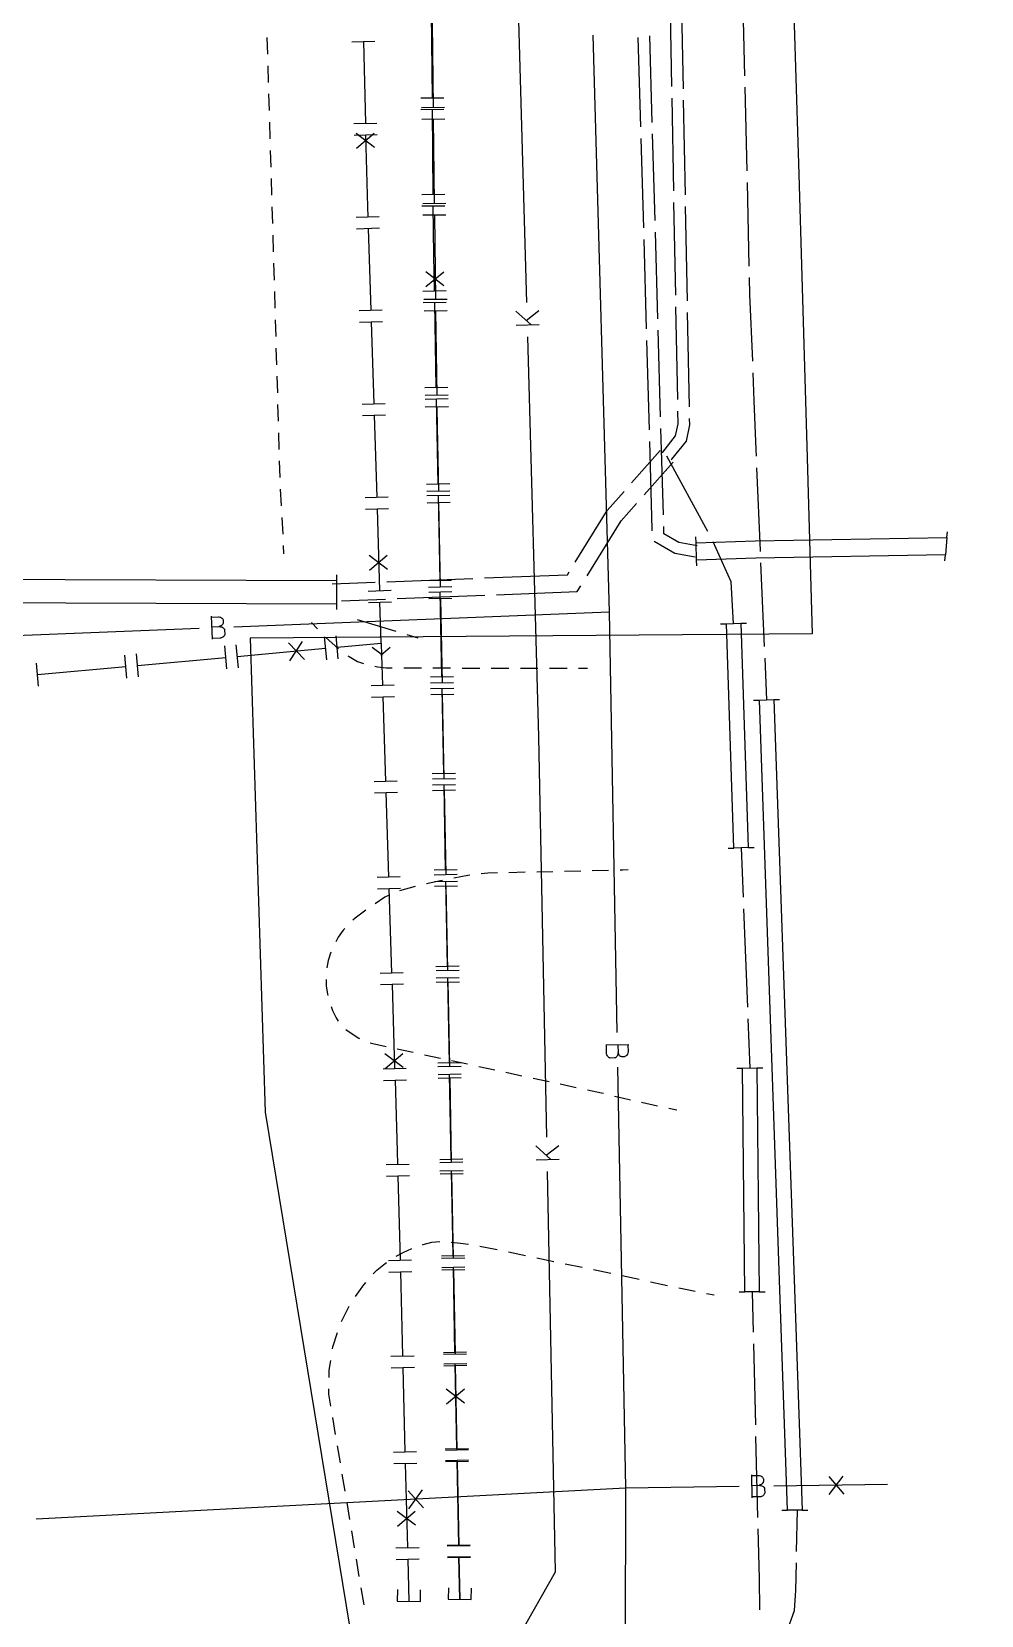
# Model space of a CAD drawing. Header units: metres. Extents: x 17721 to 17912, y 14015 to 15901.
# Drawn here: x 17809.3 to 17850.4, y 14485.9 to 14554.5 of the extents above; entities that cross this region are included whole.
import ezdxf

# ---------------------------------------------------------------- set-up
doc = ezdxf.new("R2010")
doc.units = ezdxf.units.M
for name, color, linetype in [('GC_CURB_EDGE', 1, 'Continuous'), ('GC_GAS_AXIS', 2, 'Continuous'), ('GC_POWER_AXIS', 40, 'Continuous'), ('GC_SEWER_AXIS', 6, 'Continuous'), ('GC_SITE_BOUNDARY', 7, 'Continuous'), ('GC_TEST_GREEN_ZONE', 3, 'Continuous'), ('GC_WATER_AXIS', 5, 'Continuous')]:
    doc.layers.add(name, color=color, linetype=linetype)

msp = doc.modelspace()

# ---------------------------------------------------------------- linework, layer by layer
at = {"layer": 'GC_CURB_EDGE'}
for points in [[(17819.469, 14554.268), (17819.49, 14553.545)], [(17819.505, 14553.045), (17819.526, 14552.321)], [(17819.541, 14551.821), (17819.562, 14551.097)], [(17819.577, 14550.598), (17819.598, 14549.874)], [(17819.613, 14549.374), (17819.634, 14548.65)], [(17819.648, 14548.151), (17819.67, 14547.427)], [(17819.684, 14546.927), (17819.705, 14546.203)], [(17819.72, 14545.703), (17819.741, 14544.98)], [(17819.756, 14544.48), (17819.777, 14543.756)], [(17819.792, 14543.256), (17819.813, 14542.533)], [(17819.828, 14542.033), (17819.849, 14541.309)], [(17819.863, 14540.809), (17819.885, 14540.085)], [(17819.899, 14539.586), (17819.921, 14538.862)], [(17819.935, 14538.362), (17819.956, 14537.638)], [(17819.971, 14537.139), (17819.992, 14536.415)], [(17820.007, 14535.915), (17820.028, 14535.191)], [(17820.043, 14534.692), (17820.085, 14533.969)], [(17820.114, 14533.469), (17820.155, 14532.747)], [(17820.171, 14532.247), (17820.182, 14531.885)], [(17821.397, 14528.911), (17821.662, 14528.637)], [(17822.01, 14528.278), (17822.014, 14528.274), (17822.574, 14527.767)], [(17822.978, 14527.471), (17823.031, 14527.433), (17823.4, 14527.225), (17823.658, 14527.137)], [(17824.142, 14527.012), (17824.26, 14526.985), (17824.634, 14526.944), (17824.898, 14526.944)], [(17825.398, 14526.943), (17826.16, 14526.942)], [(17826.66, 14526.941), (17827.422, 14526.94)], [(17827.922, 14526.939), (17828.684, 14526.938)], [(17829.184, 14526.937), (17829.946, 14526.936)], [(17830.446, 14526.935), (17831.208, 14526.934)], [(17831.708, 14526.933), (17832.47, 14526.932)], [(17832.97, 14526.931), (17833.351, 14526.93)], [(17828.253, 14517.956), (17828.168, 14517.945), (17827.562, 14517.825)], [(17829.451, 14518.056), (17829.043, 14518.046), (17828.749, 14518.017)], [(17830.655, 14518.084), (17829.951, 14518.067)], [(17831.858, 14518.112), (17831.155, 14518.095)], [(17833.061, 14518.14), (17832.358, 14518.123)], [(17834.264, 14518.168), (17833.561, 14518.151)], [(17835.116, 14518.191), (17834.883, 14518.182), (17834.764, 14518.179)], [(17825.896, 14517.472), (17825.218, 14517.285)], [(17827.072, 14517.729), (17826.993, 14517.713), (17826.383, 14517.586)], [(17824.758, 14517.097), (17824.577, 14517.001), (17824.162, 14516.725)], [(17823.75, 14516.441), (17823.402, 14516.179), (17823.297, 14516.098), (17823.197, 14516.008)], [(17822.845, 14515.653), (17822.777, 14515.577), (17822.562, 14515.277), (17822.448, 14515.074)], [(17822.238, 14514.621), (17822.237, 14514.617), (17822.129, 14514.265), (17822.068, 14513.94)], [(17822.034, 14513.442), (17822.043, 14513.167), (17822.093, 14512.802), (17822.108, 14512.744)], [(17822.25, 14512.265), (17822.312, 14512.099), (17822.476, 14511.77), (17822.562, 14511.637)], [(17822.893, 14511.268), (17822.942, 14511.224), (17823.444, 14510.902), (17823.482, 14510.885)], [(17823.944, 14510.695), (17824.061, 14510.658), (17824.628, 14510.536)], [(17825.117, 14510.431), (17825.805, 14510.283)], [(17826.294, 14510.177), (17826.981, 14510.029)], [(17827.47, 14509.924), (17828.158, 14509.776)], [(17828.647, 14509.671), (17829.334, 14509.523)], [(17829.823, 14509.418), (17830.511, 14509.27)], [(17831, 14509.164), (17831.688, 14509.016)], [(17832.176, 14508.911), (17832.864, 14508.763)], [(17833.353, 14508.658), (17833.957, 14508.528), (17834.04, 14508.507)], [(17834.526, 14508.388), (17834.856, 14508.306), (17835.211, 14508.228)], [(17835.699, 14508.12), (17836.386, 14507.968)], [(17836.874, 14507.86), (17837.217, 14507.784)], [(17825.064, 14501.443), (17825.371, 14501.613), (17825.742, 14501.778)], [(17826.213, 14501.945), (17826.23, 14501.95), (17826.611, 14502.048), (17826.955, 14502.078)], [(17827.453, 14502.05), (17827.853, 14502.012), (17828.204, 14501.96)], [(17828.698, 14501.886), (17829.439, 14501.732)], [(17829.928, 14501.63), (17830.669, 14501.476)], [(17824.074, 14500.678), (17824.225, 14500.844), (17824.584, 14501.133), (17824.643, 14501.173)], [(17831.159, 14501.375), (17831.899, 14501.221)], [(17832.389, 14501.119), (17833.13, 14500.965)], [(17833.619, 14500.863), (17834.36, 14500.709)], [(17823.3, 14499.696), (17823.517, 14500), (17823.62, 14500.145), (17823.748, 14500.299)], [(17834.849, 14500.607), (17835.59, 14500.453)], [(17836.078, 14500.341), (17836.614, 14500.214), (17836.815, 14500.173)], [(17837.305, 14500.075), (17837.676, 14500), (17838.019, 14499.931)], [(17838.509, 14499.832), (17838.837, 14499.766)], [(17822.696, 14498.609), (17823.032, 14499.275)], [(17822.311, 14497.425), (17822.327, 14497.523), (17822.526, 14498.139)], [(17822.161, 14496.19), (17822.162, 14496.499), (17822.232, 14496.931)], [(17822.242, 14494.95), (17822.157, 14495.461), (17822.158, 14495.69)], [(17822.447, 14493.72), (17822.324, 14494.457)], [(17822.652, 14492.49), (17822.529, 14493.227)], [(17822.857, 14491.26), (17822.734, 14491.997)], [(17823.062, 14490.03), (17822.939, 14490.767)], [(17823.267, 14488.8), (17823.145, 14489.537)], [(17823.472, 14487.57), (17823.35, 14488.307)], [(17823.676, 14486.34), (17823.556, 14487.069), (17823.555, 14487.077)]]:
    msp.add_lwpolyline(points, dxfattribs=at)
at = {"layer": 'GC_GAS_AXIS'}
for points in [[(17826.634, 14551.638), (17826.6, 14555.32)], [(17826.62, 14554.895), (17826.666, 14551.239)], [(17823.146, 14554.086), (17824.146, 14554.111)], [(17823.646, 14554.099), (17823.733, 14550.547)], [(17827.134, 14551.642), (17826.134, 14551.633)], [(17827.138, 14551.142), (17826.138, 14551.133)], [(17826.166, 14551.232), (17827.166, 14551.245)], [(17826.672, 14547.455), (17826.638, 14551.138)], [(17823.234, 14550.534), (17824.233, 14550.559)], [(17826.172, 14550.732), (17827.172, 14550.745)], [(17826.672, 14550.739), (17826.718, 14547.082)], [(17823.246, 14550.035), (17824.246, 14550.059)], [(17824.135, 14549.504), (17823.337, 14550.106)], [(17824.119, 14550.103), (17823.355, 14549.456)], [(17823.746, 14550.047), (17823.823, 14546.922), (17823.837, 14546.495)], [(17827.172, 14547.46), (17826.172, 14547.451)], [(17827.177, 14546.96), (17826.177, 14546.951)], [(17826.218, 14547.076), (17827.218, 14547.088)], [(17826.726, 14543.273), (17826.696, 14544.828), (17826.677, 14546.955)], [(17823.337, 14546.479), (17824.336, 14546.511)], [(17826.224, 14546.576), (17827.224, 14546.588)], [(17826.724, 14546.582), (17826.77, 14542.926)], [(17823.353, 14545.98), (17824.352, 14546.011)], [(17823.852, 14545.995), (17823.965, 14542.444)], [(17827.139, 14543.5), (17826.348, 14544.112)], [(17827.13, 14544.1), (17826.359, 14543.462)], [(17827.226, 14543.283), (17826.226, 14543.263)], [(17827.236, 14542.783), (17826.236, 14542.764)], [(17826.27, 14542.919), (17827.27, 14542.932)], [(17826.807, 14539.091), (17826.736, 14542.773)], [(17823.465, 14542.429), (17824.465, 14542.46)], [(17826.277, 14542.419), (17827.277, 14542.432)], [(17826.777, 14542.426), (17826.823, 14538.769)], [(17823.481, 14541.929), (17824.481, 14541.961)], [(17823.981, 14541.945), (17824.094, 14538.394)], [(17827.307, 14539.101), (17826.307, 14539.082)], [(17827.316, 14538.601), (17826.317, 14538.582)], [(17826.323, 14538.763), (17827.323, 14538.775)], [(17826.888, 14534.91), (17826.817, 14538.591)], [(17823.594, 14538.378), (17824.594, 14538.409)], [(17823.61, 14537.878), (17824.61, 14537.91)], [(17824.11, 14537.894), (17824.223, 14534.343)], [(17826.329, 14538.263), (17827.329, 14538.276)], [(17826.829, 14538.269), (17826.84, 14537.383), (17826.894, 14534.613)], [(17827.388, 14534.919), (17826.388, 14534.9)], [(17826.394, 14534.603), (17827.394, 14534.623)], [(17827.397, 14534.419), (17826.397, 14534.4)], [(17823.723, 14534.327), (17824.722, 14534.359)], [(17823.739, 14533.827), (17824.738, 14533.859)], [(17824.238, 14533.843), (17824.351, 14530.292)], [(17826.403, 14534.103), (17827.403, 14534.123)], [(17826.969, 14530.728), (17826.897, 14534.41)], [(17826.903, 14534.113), (17826.974, 14530.457)], [(17824.698, 14531.214), (17823.896, 14531.811)], [(17824.677, 14531.813), (17823.918, 14531.161)], [(17823.852, 14530.276), (17824.851, 14530.308)], [(17827.468, 14530.737), (17826.469, 14530.718)], [(17826.474, 14530.447), (17827.474, 14530.467)], [(17822.51, 14527.841), (17824.424, 14528.017), (17824.367, 14529.792)], [(17823.867, 14529.776), (17824.867, 14529.808)], [(17827.478, 14530.237), (17826.478, 14530.218)], [(17826.484, 14529.947), (17827.484, 14529.967)], [(17827.049, 14526.546), (17826.978, 14530.228)], [(17826.984, 14529.957), (17827.054, 14526.301)], [(17822.058, 14527.298), (17821.967, 14528.294)], [(17822.556, 14527.344), (17822.465, 14528.339)], [(17817.734, 14526.902), (17817.643, 14527.898)], [(17818.232, 14526.947), (17818.141, 14527.943)], [(17818.186, 14527.445), (17822.013, 14527.796)], [(17820.405, 14528.024), (17821.101, 14527.306)], [(17821.002, 14528.081), (17820.454, 14527.244)], [(17824.473, 14527.49), (17824.022, 14527.828)], [(17824.803, 14527.828), (17824.405, 14527.488)], [(17824.424, 14528.017), (17824.439, 14527.489), (17824.479, 14526.19)], [(17809.584, 14526.155), (17809.493, 14527.151)], [(17809.538, 14526.653), (17813.365, 14527.004)], [(17813.41, 14526.506), (17813.319, 14527.502)], [(17813.908, 14526.551), (17813.817, 14527.547)], [(17813.862, 14527.049), (17817.689, 14527.4)], [(17823.98, 14526.174), (17824.979, 14526.206)], [(17827.549, 14526.556), (17826.55, 14526.536)], [(17826.554, 14526.291), (17827.554, 14526.311)], [(17823.995, 14525.675), (17824.995, 14525.706)], [(17824.495, 14525.69), (17824.61, 14522.037)], [(17827.559, 14526.056), (17826.559, 14526.036)], [(17826.564, 14525.791), (17827.564, 14525.811)], [(17827.13, 14522.364), (17827.059, 14526.046)], [(17827.064, 14525.801), (17827.135, 14522.145)], [(17827.63, 14522.374), (17826.63, 14522.354)], [(17826.635, 14522.135), (17827.635, 14522.155)], [(17824.11, 14522.022), (17825.11, 14522.053)], [(17824.126, 14521.522), (17825.125, 14521.553)], [(17824.626, 14521.538), (17824.74, 14517.885)], [(17827.64, 14521.874), (17826.64, 14521.855)], [(17826.644, 14521.635), (17827.644, 14521.655)], [(17827.211, 14518.182), (17827.14, 14521.864)], [(17827.144, 14521.645), (17827.215, 14517.989)], [(17827.711, 14518.192), (17826.711, 14518.173)], [(17826.715, 14517.979), (17827.715, 14517.999)], [(17824.241, 14517.869), (17825.24, 14517.9)], [(17824.256, 14517.369), (17825.256, 14517.401)], [(17824.756, 14517.385), (17824.871, 14513.732)], [(17827.721, 14517.692), (17826.721, 14517.673)], [(17826.725, 14517.479), (17827.725, 14517.499)], [(17827.292, 14514.001), (17827.234, 14517.02), (17827.221, 14517.682)], [(17827.225, 14517.489), (17827.295, 14513.833)], [(17827.792, 14514.01), (17826.792, 14513.991)], [(17826.795, 14513.823), (17827.795, 14513.843)], [(17824.371, 14513.716), (17825.371, 14513.748)], [(17824.387, 14513.217), (17825.386, 14513.248)], [(17824.887, 14513.232), (17825.001, 14509.579)], [(17827.801, 14513.51), (17826.802, 14513.491)], [(17826.805, 14513.323), (17827.805, 14513.343)], [(17827.373, 14509.819), (17827.302, 14513.501)], [(17827.305, 14513.333), (17827.376, 14509.677)], [(17825.376, 14509.623), (17824.574, 14510.221)], [(17825.355, 14510.223), (17824.596, 14509.571)], [(17827.873, 14509.828), (17826.873, 14509.809)], [(17824.502, 14509.564), (17825.501, 14509.595)], [(17824.517, 14509.064), (17825.517, 14509.095)], [(17825.017, 14509.08), (17825.114, 14505.995), (17825.129, 14505.426)], [(17826.876, 14509.667), (17827.876, 14509.687)], [(17827.882, 14509.328), (17826.883, 14509.309)], [(17826.885, 14509.167), (17827.885, 14509.187)], [(17827.454, 14505.637), (17827.382, 14509.319)], [(17827.385, 14509.177), (17827.456, 14505.521)], [(17827.954, 14505.647), (17826.954, 14505.627)], [(17824.629, 14505.414), (17825.629, 14505.439)], [(17824.642, 14504.914), (17825.641, 14504.94)], [(17825.142, 14504.927), (17825.236, 14501.273)], [(17826.956, 14505.511), (17827.956, 14505.531)], [(17827.963, 14505.147), (17826.963, 14505.127)], [(17826.966, 14505.011), (17827.965, 14505.031)], [(17827.534, 14501.455), (17827.463, 14505.137)], [(17827.466, 14505.021), (17827.536, 14501.365)], [(17824.736, 14501.26), (17825.736, 14501.286)], [(17824.749, 14500.76), (17825.748, 14500.786)], [(17828.034, 14501.465), (17827.035, 14501.445)], [(17827.036, 14501.355), (17828.036, 14501.375)], [(17828.044, 14500.965), (17827.044, 14500.946)], [(17827.046, 14500.855), (17828.046, 14500.875)], [(17827.615, 14497.273), (17827.544, 14500.955)], [(17827.546, 14500.865), (17827.617, 14497.209)], [(17825.249, 14500.773), (17825.343, 14497.12)], [(17824.843, 14497.107), (17825.843, 14497.133)], [(17828.115, 14497.283), (17827.115, 14497.264)], [(17827.117, 14497.199), (17828.116, 14497.218)], [(17828.125, 14496.783), (17827.125, 14496.764)], [(17827.126, 14496.699), (17828.126, 14496.719)], [(17827.696, 14493.091), (17827.625, 14496.773)], [(17827.626, 14496.709), (17827.697, 14493.053)], [(17824.856, 14496.607), (17825.856, 14496.633)], [(17825.356, 14496.62), (17825.45, 14492.966)], [(17828.034, 14495.079), (17827.239, 14495.686)], [(17828.02, 14495.679), (17827.253, 14495.036)], [(17824.95, 14492.953), (17825.95, 14492.979)], [(17828.196, 14493.101), (17827.196, 14493.082)], [(17827.197, 14493.043), (17828.197, 14493.062)], [(17828.206, 14492.601), (17827.206, 14492.582)], [(17827.207, 14492.543), (17828.206, 14492.563)], [(17827.777, 14488.91), (17827.706, 14492.592)], [(17827.707, 14492.553), (17827.777, 14488.897)], [(17824.963, 14492.454), (17825.963, 14492.479)], [(17825.463, 14492.466), (17825.557, 14488.813)], [(17825.908, 14489.782), (17825.109, 14490.383)], [(17825.891, 14490.382), (17825.128, 14489.734)], [(17825.057, 14488.8), (17826.057, 14488.826)], [(17828.277, 14488.919), (17827.277, 14488.9)], [(17827.277, 14488.887), (17828.277, 14488.906)], [(17825.07, 14488.3), (17826.07, 14488.326)], [(17825.57, 14488.313), (17825.617, 14486.486)], [(17828.287, 14488.419), (17827.287, 14488.4)], [(17827.287, 14488.387), (17828.287, 14488.407)], [(17827.787, 14488.397), (17827.822, 14486.569), (17827.787, 14488.41)], [(17827.33, 14487.077), (17827.322, 14486.577), (17828.322, 14486.561), (17828.33, 14487.061)], [(17825.125, 14486.994), (17825.117, 14486.494), (17826.117, 14486.478), (17826.125, 14486.978)]]:
    msp.add_lwpolyline(points, dxfattribs=at)
at = {"layer": 'GC_POWER_AXIS'}
for points in [[(17837.006, 14552.142), (17836.931, 14556.166)], [(17837.508, 14552.045), (17837.432, 14556.14)], [(17840.071, 14556.233), (17840.155, 14552.609)], [(17836.157, 14550.586), (17836.05, 14554.34)], [(17835.662, 14550.388), (17835.552, 14554.265)], [(17837.091, 14547.618), (17837.016, 14551.642)], [(17840.167, 14552.109), (17840.252, 14548.484)], [(17837.594, 14547.449), (17837.518, 14551.545)], [(17835.787, 14546.011), (17835.677, 14549.888)], [(17836.278, 14546.333), (17836.171, 14550.087)], [(17840.263, 14547.984), (17840.348, 14544.359)], [(17837.175, 14543.094), (17837.1, 14547.118)], [(17837.68, 14542.854), (17837.603, 14546.949)], [(17835.911, 14541.635), (17835.801, 14545.511)], [(17836.398, 14542.079), (17836.292, 14545.833)], [(17840.36, 14543.859), (17840.377, 14543.13), (17840.494, 14540.236)], [(17837.26, 14538.57), (17837.185, 14542.594)], [(17837.766, 14538.259), (17837.689, 14542.354)], [(17836.519, 14537.825), (17836.413, 14541.579)], [(17836.035, 14537.258), (17835.925, 14541.135)], [(17840.514, 14539.737), (17840.563, 14538.519), (17840.648, 14536.41), (17840.66, 14536.114)], [(17836.59, 14536.272), (17836.611, 14536.298), (17837.169, 14536.995), (17837.28, 14537.527), (17837.269, 14538.07)], [(17836.64, 14533.572), (17836.533, 14537.326)], [(17836.978, 14535.956), (17837.001, 14535.984), (17837.635, 14536.777), (17837.78, 14537.481), (17837.775, 14537.759)], [(17836.159, 14532.881), (17836.157, 14532.961), (17836.049, 14536.758)], [(17835.266, 14534.964), (17836.503, 14536.362)], [(17835.804, 14534.44), (17837.065, 14535.866)], [(17838.562, 14532.852), (17836.784, 14536.114)], [(17840.68, 14535.614), (17840.825, 14532.035), (17840.827, 14531.991)], [(17832.819, 14531.527), (17834.204, 14533.763), (17834.935, 14534.59)], [(17833.333, 14530.931), (17834.808, 14533.313), (17835.473, 14534.066)], [(17838.108, 14532.239), (17837.308, 14532.375), (17836.662, 14532.754), (17836.657, 14532.975), (17836.654, 14533.072)], [(17838.024, 14531.747), (17837.134, 14531.897), (17836.241, 14532.422)], [(17838.054, 14532.368), (17838.045, 14532.618)], [(17839.681, 14528.867), (17839.581, 14530.671), (17838.797, 14532.411)], [(17848.917, 14532.592), (17848.938, 14532.841)], [(17848.831, 14531.591), (17848.853, 14531.84)], [(17828.89, 14530.844), (17832.483, 14530.984), (17832.556, 14531.102)], [(17838.086, 14531.368), (17838.078, 14531.618)], [(17840.849, 14531.492), (17841.009, 14527.87)], [(17822.294, 14530.588), (17824.16, 14530.661)], [(17822.502, 14530.721), (17822.503, 14530.971)], [(17824.66, 14530.68), (17828.391, 14530.825)], [(17829.409, 14530.114), (17832.911, 14530.25), (17833.07, 14530.506)], [(17822.497, 14529.471), (17822.498, 14529.721)], [(17822.706, 14529.854), (17824.607, 14529.928)], [(17825.107, 14529.947), (17828.91, 14530.095)], [(17823.377, 14529.039), (17825.053, 14528.537)], [(17825.532, 14528.394), (17826.002, 14528.253)], [(17839.119, 14528.848), (17839.369, 14528.857)], [(17839.993, 14528.878), (17840.243, 14528.886)], [(17841.031, 14527.37), (17841.111, 14525.559)], [(17840.549, 14525.54), (17840.799, 14525.548)], [(17841.423, 14525.57), (17841.673, 14525.579)], [(17839.445, 14519.124), (17839.695, 14519.133)], [(17840.007, 14519.143), (17840.09, 14517.008)], [(17840.319, 14519.154), (17840.569, 14519.162)], [(17840.11, 14516.508), (17840.277, 14512.237)], [(17840.297, 14511.737), (17840.38, 14509.602)], [(17839.818, 14509.596), (17840.068, 14509.599)], [(17840.692, 14509.605), (17840.942, 14509.608)], [(17839.918, 14499.904), (17840.168, 14499.904)], [(17840.48, 14499.904), (17840.524, 14498.148)], [(17840.792, 14499.904), (17841.042, 14499.904)], [(17840.536, 14497.648), (17840.623, 14494.136)], [(17840.636, 14493.637), (17840.723, 14490.125)], [(17841.772, 14490.434), (17842.022, 14490.434)], [(17842.412, 14488.653), (17842.443, 14490.434)], [(17842.646, 14490.434), (17842.896, 14490.434)], [(17840.736, 14489.625), (17840.789, 14487.474), (17840.8, 14486.113)], [(17841.672, 14484.756), (17841.985, 14485.167), (17842.317, 14486.096), (17842.383, 14486.958), (17842.404, 14488.153)]]:
    msp.add_lwpolyline(points, dxfattribs=at)
for points in [[(17838.054, 14532.368), (17840.621, 14532.451), (17848.917, 14532.592), (17848.853, 14531.84), (17840.64, 14531.702), (17838.078, 14531.618)], [(17806.797, 14530.782), (17806.833, 14529.782), (17822.498, 14529.721), (17822.502, 14530.721)], [(17839.369, 14528.857), (17839.993, 14528.877), (17840.319, 14519.153), (17839.695, 14519.133)], [(17840.799, 14525.548), (17841.423, 14525.57), (17842.313, 14500.011), (17842.646, 14490.434), (17842.022, 14490.434), (17841.689, 14499.989)], [(17840.068, 14509.599), (17840.692, 14509.605), (17840.792, 14499.904), (17840.168, 14499.904)]]:
    msp.add_lwpolyline(points, close=True, dxfattribs=at)
at = {"layer": 'GC_SEWER_AXIS'}
for points in [[(17830.725, 14542.788), (17830.241, 14560.116)], [(17830.905, 14541.821), (17830.251, 14542.403)], [(17830.698, 14542.005), (17831.241, 14542.43)], [(17830.268, 14541.803), (17831.258, 14541.831)], [(17831.595, 14506.61), (17831.25, 14523.96), (17830.766, 14541.288)], [(17831.768, 14505.642), (17831.118, 14506.229)], [(17831.13, 14505.629), (17832.121, 14505.649)], [(17831.562, 14505.828), (17832.109, 14506.248)], [(17827.246, 14479.447), (17831.97, 14487.76), (17831.625, 14505.11)]]:
    msp.add_lwpolyline(points, dxfattribs=at)
at = {"layer": 'GC_SITE_BOUNDARY'}
msp.add_lwpolyline([(17850.139, 14772.532), (17850.294, 14759.991), (17850.409, 14755.66), (17830.593, 14755.281), (17830.798, 14726.659), (17837.569, 14726.802), (17838.745, 14682.32), (17839.207, 14655.727), (17842.064, 14562.734), (17842.501, 14548.332), (17842.858, 14536.55), (17843.084, 14528.422), (17818.75, 14528.239), (17819.388, 14507.687), (17836.633, 14402.551), (17846.599, 14403.137), (17846.589, 14393.289), (17846.788, 14383.899)], dxfattribs=at)
at = {"layer": 'GC_TEST_GREEN_ZONE'}
msp.add_lwpolyline([(17850.139, 14772.532), (17850.294, 14759.991), (17850.409, 14755.66), (17830.593, 14755.281), (17830.798, 14726.659), (17837.569, 14726.802), (17838.745, 14682.32), (17839.207, 14655.727), (17842.064, 14562.734), (17842.501, 14548.332), (17842.858, 14536.55), (17843.084, 14528.422), (17818.75, 14528.239), (17819.388, 14507.687), (17836.633, 14402.551), (17846.599, 14403.137), (17846.589, 14393.289), (17846.788, 14383.899)], dxfattribs=at)
at = {"layer": 'GC_WATER_AXIS'}
for points in [[(17833.584, 14554.362), (17834.29, 14529.38)], [(17817.053, 14529.186), (17817.093, 14528.189)], [(17817.055, 14529.149), (17817.373, 14529.162), (17817.403, 14529.158), (17817.454, 14529.141), (17817.502, 14529.115), (17817.521, 14529.101), (17817.539, 14529.083), (17817.555, 14529.059), (17817.569, 14529.03), (17817.573, 14529.015), (17817.578, 14528.899), (17817.573, 14528.877), (17817.561, 14528.846), (17817.547, 14528.825), (17817.531, 14528.804), (17817.504, 14528.782), (17817.47, 14528.762), (17817.438, 14528.748), (17817.393, 14528.735)], [(17818.03, 14528.727), (17834.29, 14529.38)], [(17834.29, 14529.38), (17834.631, 14511.14)], [(17800.272, 14528.015), (17816.532, 14528.667)], [(17817.072, 14528.722), (17817.393, 14528.735)], [(17817.393, 14528.735), (17817.431, 14528.733), (17817.465, 14528.73), (17817.514, 14528.717), (17817.545, 14528.702), (17817.574, 14528.684), (17817.605, 14528.654), (17817.627, 14528.619), (17817.637, 14528.588), (17817.645, 14528.398), (17817.642, 14528.379), (17817.632, 14528.352), (17817.612, 14528.322), (17817.582, 14528.292), (17817.555, 14528.273), (17817.509, 14528.25), (17817.481, 14528.24), (17817.454, 14528.236), (17817.092, 14528.222)], [(17835.138, 14510.608), (17834.141, 14510.589)], [(17834.68, 14510.278), (17834.677, 14510.239), (17834.674, 14510.205), (17834.66, 14510.156), (17834.644, 14510.126), (17834.626, 14510.098), (17834.595, 14510.067), (17834.56, 14510.046), (17834.528, 14510.036), (17834.338, 14510.033), (17834.319, 14510.036), (17834.292, 14510.047), (17834.262, 14510.067), (17834.234, 14510.098), (17834.214, 14510.126), (17834.193, 14510.172), (17834.183, 14510.2), (17834.18, 14510.227), (17834.174, 14510.589)], [(17834.674, 14510.599), (17834.68, 14510.278)], [(17835.102, 14510.607), (17835.108, 14510.288), (17835.103, 14510.258), (17835.085, 14510.207), (17835.058, 14510.16), (17835.043, 14510.141), (17835.025, 14510.124), (17835.001, 14510.109), (17834.971, 14510.095), (17834.956, 14510.091), (17834.841, 14510.089), (17834.818, 14510.094), (17834.788, 14510.107), (17834.767, 14510.121), (17834.746, 14510.137), (17834.725, 14510.165), (17834.706, 14510.2), (17834.692, 14510.232), (17834.68, 14510.278)], [(17834.659, 14509.64), (17835, 14491.4)], [(17840.455, 14491.976), (17840.47, 14490.979)], [(17840.456, 14491.94), (17840.775, 14491.944), (17840.805, 14491.939), (17840.855, 14491.921), (17840.902, 14491.894), (17840.921, 14491.879), (17840.938, 14491.861), (17840.954, 14491.837), (17840.967, 14491.807), (17840.971, 14491.792), (17840.973, 14491.676), (17840.967, 14491.654), (17840.955, 14491.624), (17840.94, 14491.603), (17840.924, 14491.582), (17840.896, 14491.561), (17840.861, 14491.542), (17840.829, 14491.529), (17840.783, 14491.517)], [(17844.411, 14491.912), (17843.801, 14491.12)], [(17843.811, 14491.901), (17844.451, 14491.132)], [(17809.473, 14490.063), (17835, 14491.4)], [(17825.588, 14491.281), (17826.256, 14490.536)], [(17826.188, 14491.315), (17825.607, 14490.5)], [(17835, 14491.4), (17834.982, 14484.736)], [(17835, 14491.4), (17839.921, 14491.471)], [(17840.462, 14491.512), (17840.783, 14491.517)], [(17840.783, 14491.517), (17840.822, 14491.514), (17840.856, 14491.51), (17840.904, 14491.496), (17840.934, 14491.48), (17840.963, 14491.462), (17840.993, 14491.43), (17841.014, 14491.395), (17841.024, 14491.363), (17841.027, 14491.173), (17841.023, 14491.154), (17841.012, 14491.128), (17840.992, 14491.098), (17840.961, 14491.069), (17840.933, 14491.05), (17840.887, 14491.029), (17840.859, 14491.019), (17840.831, 14491.017), (17840.469, 14491.011)], [(17841.421, 14491.493), (17846.341, 14491.564)]]:
    msp.add_lwpolyline(points, dxfattribs=at)

doc.saveas('drawing.dxf')
